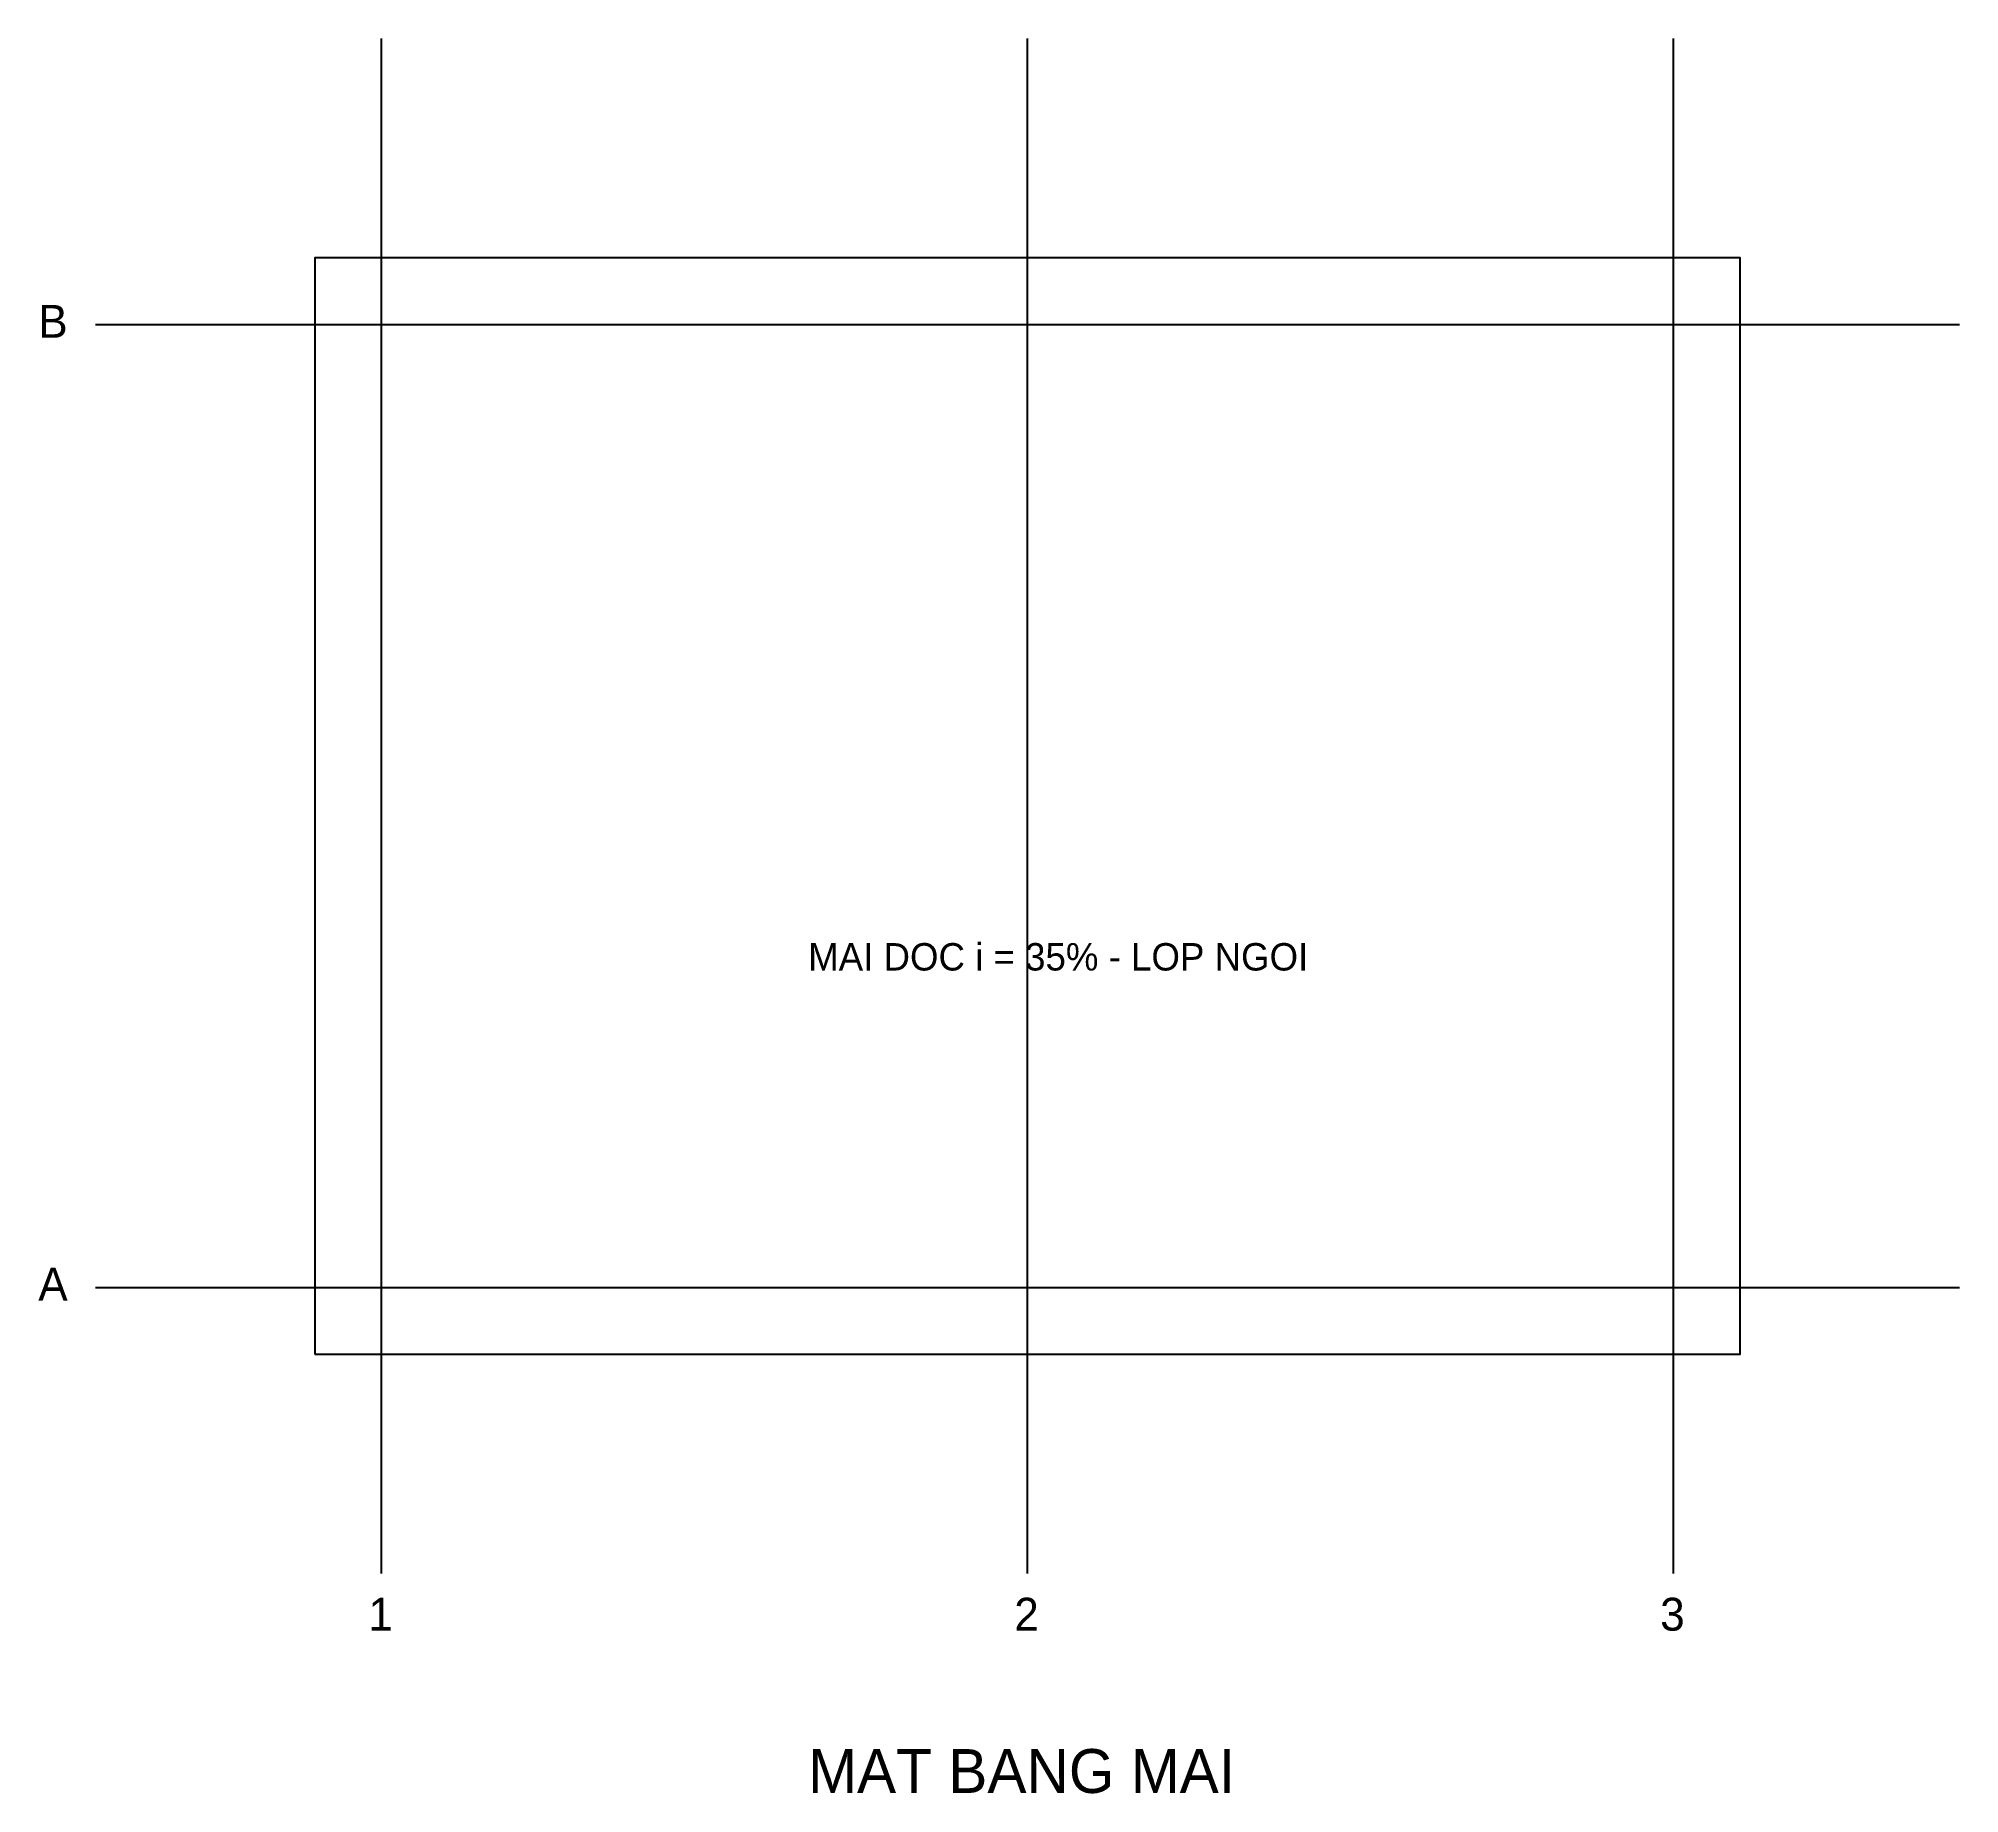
# Model space of a CAD drawing. Header units: millimetres. Extents: x -3019 to 14500, y -4506 to 11500.
import ezdxf

# ---------------------------------------------------------------- set-up
doc = ezdxf.new("R2010")
doc.units = ezdxf.units.MM
for name, color, linetype in [('CHU', 7, 'CONTINUOUS'), ('MAI', 7, 'CONTINUOUS'), ('TRUC', 7, 'CONTINUOUS')]:
    doc.layers.add(name, color=color, linetype=linetype)

msp = doc.modelspace()

# ---------------------------------------------------------------- linework, layer by layer
at = {"layer": 'MAI'}
msp.add_lwpolyline([(-500, -500), (12500, -500), (12500, 9500), (-500, 9500)], close=True, dxfattribs=at)
at = {"layer": 'TRUC'}
for p, q in [((110, -2500), (110, 11500)), ((6000, -2500), (6000, 11500)), ((11890, -2500), (11890, 11500)), ((-2500, 8890), (14500, 8890)), ((-2500, 110), (14500, 110))]:
    msp.add_line(p, q, dxfattribs=at)

# ---------------------------------------------------------------- texts
at = {"layer": 'CHU'}
msp.add_text('MAT BANG MAI', height=400, dxfattribs=at).set_placement((4000, -4500))
at = {"layer": 'MAI'}
msp.add_text('MAI DOC i = 35% - LOP NGOI', height=250, dxfattribs=at).set_placement((4000, 3000))
at = {"layer": 'TRUC'}
for s, p in [('B', (-3020, 8770)), ('A', (-3020, -10)), ('1', (-10, -3020)), ('2', (5880, -3020)), ('3', (11770, -3020))]:
    msp.add_text(s, height=300, dxfattribs=at).set_placement(p)

doc.saveas('drawing.dxf')
